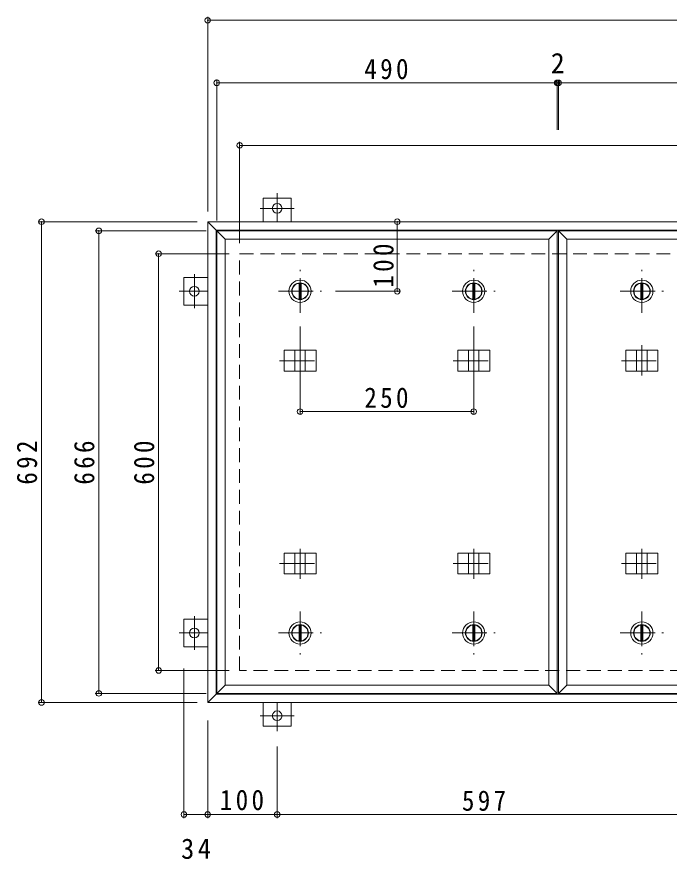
# Model space of a CAD drawing. Units: millimetres at full size, sheet at 1:10. Extents: x -2570 to 2311, y -1962 to 1160.
# Drawn here: x -2508 to -1568, y -147 to 1066 of the extents above; entities that cross this region are included whole.
import ezdxf
from ezdxf.enums import TextEntityAlignment as Align

# ---------------------------------------------------------------- set-up
doc = ezdxf.new("R2010")
doc.units = ezdxf.units.MM
doc.header["$LTSCALE"] = 10
doc.header["$PDMODE"] = 32
doc.header["$PDSIZE"] = 8
doc.linetypes.add('CHAIN1', pattern=[8, 5, -1, 1, -1])
doc.linetypes.add('DASHED2', pattern=[3, 2, -1])
for name, color, linetype, lineweight in [('0-1_躯体', 2, 'DASHED2', 9), ('0-2_仕上', 3, 'Continuous', 9), ('0-3_建具', 4, 'Continuous', 9), ('0-C', 2, 'Continuous', 9), ('0-E', 3, 'Continuous', 9), ('0-F', 7, 'Continuous', 9)]:
    doc.layers.add(name, color=color, linetype=linetype, lineweight=lineweight)
doc.styles.add('ＭＳ ゴシック', font='')
doc.styles.get('ＭＳ ゴシック').set_extended_font_data('MS Gothic')

msp = doc.modelspace()

# ---------------------------------------------------------------- linework, layer by layer
at = {"layer": '0-1_躯体'}
for p, q in [((-2186.8, 124.52), (-2186.8, 724.52)), ((-2186.8, 724.52), (-286.8, 724.52)), ((-286.8, 124.52), (-2186.8, 124.52))]:
    msp.add_line(p, q, dxfattribs=at)
at = {"layer": '0-2_仕上'}
for p, q in [((-2219.8, 757.52), (-1729.8, 757.52)), ((-1729.8, 91.52), (-1729.8, 757.52)), ((-1727.8, 757.52), (-1237.8, 757.52)), ((-2207.8, 103.52), (-2207.8, 745.52)), ((-2207.8, 745.52), (-1741.8, 745.52)), ((-1715.8, 103.52), (-1715.8, 745.52)), ((-1715.8, 745.52), (-1249.8, 745.52)), ((-2219.8, 91.52), (-2207.8, 103.52)), ((-1741.8, 103.52), (-2207.8, 103.52)), ((-1729.8, 91.52), (-1741.8, 103.52)), ((-1727.8, 91.52), (-1715.8, 103.52)), ((-1249.8, 103.52), (-1715.8, 103.52)), ((-1729.8, 91.52), (-2219.8, 91.52)), ((-1237.8, 91.52), (-1727.8, 91.52))]:
    msp.add_line(p, q, dxfattribs=at)
for points in [[(-2219.8, 91.52), (-2219.8, 757.52), (-2207.8, 745.52)], [(-1741.8, 103.52), (-1741.8, 745.52), (-1729.8, 757.52)], [(-1727.8, 91.52), (-1727.8, 757.52), (-1715.8, 745.52)]]:
    msp.add_lwpolyline(points, dxfattribs=at)
at = {"layer": '0-3_建具', "color": 2}
for p, q in [((-2232.8, 770.52), (-2220.8, 758.52)), ((-2232.8, 78.52), (-2232.8, 770.52)), ((-2232.8, 770.52), (-240.8, 770.52)), ((-2220.8, 90.52), (-2220.8, 758.52)), ((-2220.8, 758.52), (-252.8, 758.52)), ((-2220.8, 90.52), (-2232.8, 78.52)), ((-252.8, 90.52), (-2220.8, 90.52)), ((-240.8, 78.52), (-2232.8, 78.52))]:
    msp.add_line(p, q, dxfattribs=at)
at = {"layer": '0-3_建具'}
for p, q in [((-2122.89, 585.52), (-2122.89, 555.52)), ((-2122.89, 585.52), (-2076.71, 585.52)), ((-2107.3, 585.52), (-2107.3, 555.52)), ((-2092.3, 585.52), (-2092.3, 555.52)), ((-2076.71, 585.52), (-2076.71, 555.52)), ((-1872.89, 585.52), (-1872.89, 555.52)), ((-1872.89, 585.52), (-1826.71, 585.52)), ((-1857.3, 585.52), (-1857.3, 555.52)), ((-1842.3, 585.52), (-1842.3, 555.52)), ((-1826.71, 585.52), (-1826.71, 555.52)), ((-1630.89, 585.52), (-1630.89, 555.52)), ((-1630.89, 585.52), (-1584.71, 585.52)), ((-1615.3, 585.52), (-1615.3, 555.52)), ((-1600.3, 585.52), (-1600.3, 555.52)), ((-1584.71, 585.52), (-1584.71, 555.52)), ((-2122.89, 555.52), (-2076.71, 555.52)), ((-1872.89, 555.52), (-1826.71, 555.52)), ((-1630.89, 555.52), (-1584.71, 555.52)), ((-2122.89, 263.52), (-2122.89, 293.52)), ((-2122.89, 293.52), (-2076.71, 293.52)), ((-2107.3, 263.52), (-2107.3, 293.52)), ((-2092.3, 263.52), (-2092.3, 293.52)), ((-2076.71, 263.52), (-2076.71, 293.52)), ((-1872.89, 263.52), (-1872.89, 293.52)), ((-1872.89, 293.52), (-1826.71, 293.52)), ((-1857.3, 263.52), (-1857.3, 293.52)), ((-1842.3, 263.52), (-1842.3, 293.52)), ((-1826.71, 263.52), (-1826.71, 293.52)), ((-1630.89, 263.52), (-1630.89, 293.52)), ((-1630.89, 293.52), (-1584.71, 293.52)), ((-1615.3, 263.52), (-1615.3, 293.52)), ((-1600.3, 263.52), (-1600.3, 293.52)), ((-1584.71, 263.52), (-1584.71, 293.52)), ((-2122.89, 263.52), (-2076.71, 263.52)), ((-1872.89, 263.52), (-1826.71, 263.52)), ((-1630.89, 263.52), (-1584.71, 263.52))]:
    msp.add_line(p, q, dxfattribs=at)
at = {"layer": '0-3_建具', "linetype": 'CHAIN1'}
for p, q in [((-2099.8, 592.63), (-2099.8, 549.4)), ((-1849.8, 592.63), (-1849.8, 549.4)), ((-1607.8, 592.63), (-1607.8, 549.4)), ((-2129.21, 570.52), (-2070.39, 570.52)), ((-1879.21, 570.52), (-1820.39, 570.52)), ((-1637.21, 570.52), (-1578.39, 570.52)), ((-2099.8, 256.4), (-2099.8, 299.64)), ((-1849.8, 256.4), (-1849.8, 299.64)), ((-1607.8, 256.4), (-1607.8, 299.64)), ((-2129.21, 278.52), (-2070.39, 278.52)), ((-1879.21, 278.52), (-1820.39, 278.52)), ((-1637.21, 278.52), (-1578.39, 278.52))]:
    msp.add_line(p, q, dxfattribs=at)
at = {"layer": '0-C', "linetype": 'CHAIN1'}
for p, q in [((-2099.8, 639.52), (-2099.8, 701.52)), ((-1849.8, 639.52), (-1849.8, 701.52)), ((-1607.8, 639.52), (-1607.8, 701.52)), ((-2130.8, 670.52), (-2068.8, 670.52)), ((-1880.8, 670.52), (-1818.8, 670.52)), ((-1638.8, 670.52), (-1576.8, 670.52)), ((-2099.8, 209.52), (-2099.8, 147.52)), ((-1849.8, 209.52), (-1849.8, 147.52)), ((-1607.8, 209.52), (-1607.8, 147.52)), ((-2130.8, 178.52), (-2068.8, 178.52)), ((-1880.8, 178.52), (-1818.8, 178.52)), ((-1638.8, 178.52), (-1576.8, 178.52))]:
    msp.add_line(p, q, dxfattribs=at)
at = {"layer": '0-C'}
for p, q in [((-2101.3, 681.92), (-2101.3, 659.12)), ((-2098.3, 681.92), (-2098.3, 659.12)), ((-1851.3, 681.92), (-1851.3, 659.12)), ((-1848.3, 681.92), (-1848.3, 659.12)), ((-1609.3, 681.92), (-1609.3, 659.12)), ((-1606.3, 681.92), (-1606.3, 659.12)), ((-2101.3, 167.11), (-2101.3, 189.92)), ((-2098.3, 167.11), (-2098.3, 189.92)), ((-1851.3, 167.11), (-1851.3, 189.92)), ((-1848.3, 167.11), (-1848.3, 189.92)), ((-1609.3, 167.11), (-1609.3, 189.92)), ((-1606.3, 167.11), (-1606.3, 189.92))]:
    msp.add_line(p, q, dxfattribs=at)
for centre, radius in [((-2099.8, 670.52), 16), ((-2099.8, 670.52), 12), ((-2099.8, 670.52), 11.5), ((-1849.8, 670.52), 16), ((-1849.8, 670.52), 12), ((-1849.8, 670.52), 11.5), ((-1607.8, 670.52), 16), ((-1607.8, 670.52), 12), ((-1607.8, 670.52), 11.5), ((-2099.8, 178.52), 16), ((-1849.8, 178.52), 16), ((-1607.8, 178.52), 16), ((-2099.8, 178.52), 12), ((-2099.8, 178.52), 11.5), ((-1849.8, 178.52), 12), ((-1849.8, 178.52), 11.5), ((-1607.8, 178.52), 12), ((-1607.8, 178.52), 11.5)]:
    msp.add_circle(centre, radius, dxfattribs=at)
at = {"layer": '0-E'}
for p, q in [((-2152.8, 804.72), (-2112.8, 804.72)), ((-2152.8, 804.72), (-2152.8, 770.52)), ((-2112.8, 804.72), (-2112.8, 770.52)), ((-2267, 650.52), (-2267, 690.52)), ((-2267, 690.52), (-2232.8, 690.52)), ((-2267, 650.52), (-2232.8, 650.52)), ((-2267, 158.52), (-2267, 198.52)), ((-2267, 198.52), (-2232.8, 198.52)), ((-2267, 158.52), (-2232.8, 158.52)), ((-2152.8, 44.32), (-2152.8, 78.52)), ((-2112.8, 44.32), (-2112.8, 78.52)), ((-2112.8, 44.32), (-2152.8, 44.32))]:
    msp.add_line(p, q, dxfattribs=at)
at = {"layer": '0-E', "linetype": 'CHAIN1'}
for p, q in [((-2132.8, 811.69), (-2132.8, 770.52)), ((-2108.42, 789.72), (-2157.18, 789.72)), ((-2252, 694.89), (-2252, 646.14)), ((-2273.97, 670.52), (-2232.8, 670.52)), ((-2252, 202.89), (-2252, 154.14)), ((-2273.97, 178.52), (-2232.8, 178.52)), ((-2132.8, 37.34), (-2132.8, 78.52)), ((-2157.18, 59.32), (-2108.42, 59.32))]:
    msp.add_line(p, q, dxfattribs=at)
at = {"layer": '0-E'}
for centre in [(-2132.8, 789.72), (-2252, 670.52), (-2252, 178.52), (-2132.8, 59.32)]:
    msp.add_circle(centre, 7, dxfattribs=at)
at = {"layer": '0-F'}
for p, q in [((-2232.8, 785.52), (-2232.8, 1065.52)), ((-2232.8, 1060.52), (-240.8, 1060.52)), ((-2219.8, 772.52), (-2219.8, 975.52)), ((-2219.8, 970.52), (-1729.8, 970.52)), ((-1729.8, 973.52), (-1729.8, 902.85)), ((-1729.8, 970.52), (-1727.8, 970.52)), ((-1727.8, 973.52), (-1727.8, 902.85)), ((-1727.8, 970.52), (-1237.8, 970.52)), ((-2186.8, 739.52), (-2186.8, 885.52)), ((-2186.8, 880.52), (-286.8, 880.52)), ((-2247.8, 770.52), (-2477.06, 770.52)), ((-2472.06, 78.52), (-2472.06, 770.52)), ((-1959.88, 770.52), (-1959.88, 670.52)), ((-2234.8, 757.52), (-2394.59, 757.52)), ((-2389.59, 91.52), (-2389.59, 757.52)), ((-2201.8, 724.52), (-2308.42, 724.52)), ((-2303.42, 124.52), (-2303.42, 724.52)), ((-1956.88, 670.52), (-2048.8, 670.52)), ((-2099.8, 494.22), (-2099.8, 619.52)), ((-1849.8, 494.22), (-1849.8, 619.52)), ((-2099.8, 497.22), (-1849.8, 497.22)), ((-2201.8, 124.52), (-2308.42, 124.52)), ((-2267, -87.85), (-2267, 127.31)), ((-2234.8, 91.52), (-2394.59, 91.52)), ((-2247.8, 78.52), (-2477.06, 78.52)), ((-2232.8, 52.31), (-2232.8, -87.85)), ((-2132.8, 15.01), (-2132.8, -87.85)), ((-2267, -82.85), (-2232.8, -82.85)), ((-2232.8, -82.85), (-2132.8, -82.85)), ((-2132.8, -82.85), (-1535.8, -82.85))]:
    msp.add_line(p, q, dxfattribs=at)
for p in [(-2232.8, 1060.52), (-2219.8, 970.52), (-1729.8, 970.52), (-1727.8, 970.52), (-2186.8, 880.52), (-2472.06, 770.52), (-1959.88, 770.52), (-2389.59, 757.52), (-2303.42, 724.52), (-1959.88, 670.52), (-2099.8, 497.22), (-1849.8, 497.22), (-2303.42, 124.52), (-2389.59, 91.52), (-2472.06, 78.52), (-2267, -82.85), (-2232.8, -82.85), (-2132.8, -82.85)]:
    msp.add_point(p, dxfattribs=at)

# ---------------------------------------------------------------- texts
at = {"layer": '0-F', "color": 2, "style": 'ＭＳ ゴシック'}
msp.add_text('2', height=29.33, dxfattribs=at).set_placement((-1738.8, 975.52), align=Align.BOTTOM_LEFT)
at = {"layer": '0-F', "color": 2, "char_height": 29.33, "attachment_point": 7, "style": 'ＭＳ ゴシック'}
for s, insert in [('\\T1.27;\\W0.9;490', (-2007.3, 975.52)), ('\\T1.27;\\W0.9;250', (-2007.3, 502.22)), ('\\T1.27;\\W0.9;100', (-2215.3, -76.85)), ('\\T1.27;\\W0.9;597', (-1866.8, -77.85)), ('\\T1.27;\\W0.95;34', (-2271.15, -147.07))]:
    msp.add_mtext(s, dxfattribs=dict(at, insert=insert))
at = {"layer": '0-F', "color": 2, "char_height": 29.33, "attachment_point": 7, "rotation": 90, "style": 'ＭＳ ゴシック'}
for s, insert in [('\\T1.27;\\W0.9;100', (-1964.88, 675.61)), ('\\T1.27;\\W0.9;692', (-2478.06, 392.02)), ('\\T1.27;\\W0.9;666', (-2395.59, 392.02)), ('\\T1.27;\\W0.9;600', (-2309.42, 392.02))]:
    msp.add_mtext(s, dxfattribs=dict(at, insert=insert))

doc.saveas('drawing.dxf')
